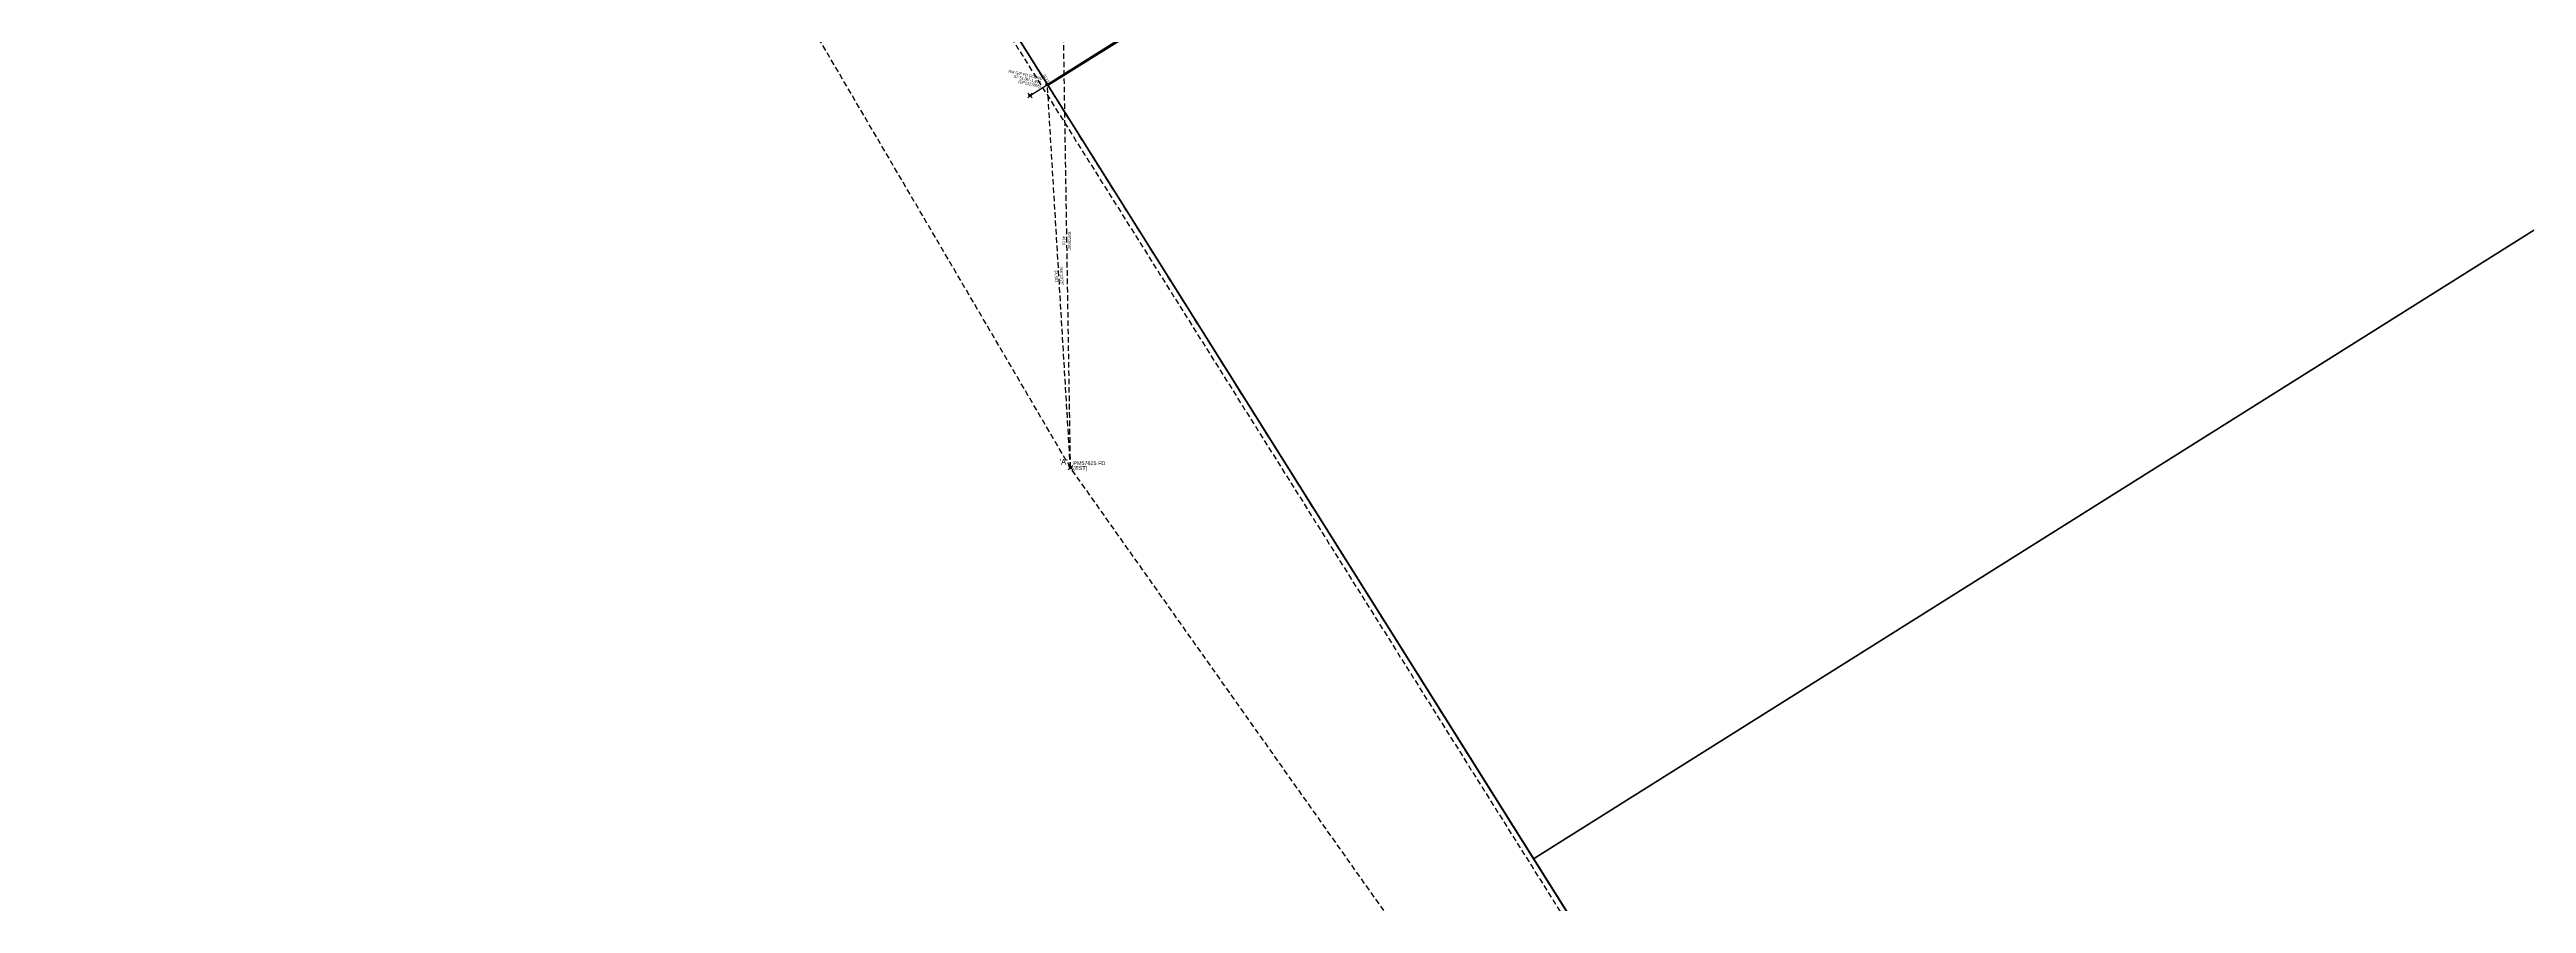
# Model space of a CAD drawing. Extents: x 304674 to 305870, y 6270446 to 6271401.
# Drawn here: x 304849 to 305071.8, y 6270742.9 to 6270819.7 of the extents above; entities that cross this region are included whole.
import ezdxf
from ezdxf.enums import TextEntityAlignment as Align

# ---------------------------------------------------------------- set-up
doc = ezdxf.new("R2010")
doc.units = 0
doc.header["$MEASUREMENT"] = 0
doc.header["$PDMODE"] = 35
doc.header["$PDSIZE"] = 0.2
doc.linetypes.add('EASEMENT', pattern=[1.5, 1, -0.5])
doc.linetypes.add('PM_CONNECTION', pattern=[1.5, 1, -0.5])
for name, color, linetype, lineweight in [('Adjoining Boundary', 7, 'Continuous', 25), ('Connection', 4, 'EASEMENT', 25), ('Drafting', 7, 'Continuous', 25), ('Occupation Fences', 8, 'FENCE', 25), ('PM Connection', 193, 'PM_CONNECTION', 25), ('Road', 1, 'Continuous', 50), ('Road Extent', 1, 'EASEMENT', 25)]:
    doc.layers.add(name, color=color, linetype=linetype, lineweight=lineweight)
doc.layers.add('CG Points', color=7, linetype='Continuous', lineweight=25, plot=False)
doc.layers.add('Lot Definitions', color=3, linetype='Continuous', lineweight=70, plot=False)
for name, color, linetype, plot in [('Datum Points', 7, 'Continuous', False), ('Monument', 6, 'Continuous', False), ('Occupations', 3, 'Continuous', False), ('PM', 7, 'Continuous', False), ('RM Connection', 2, 'Continuous', False)]:
    doc.layers.add(name, color=color, linetype=linetype, plot=plot)
doc.styles.get("Standard").update_dxf_attribs({"font": 'arial.ttf'})
doc.linetypes.add('FENCE', pattern='A,1,-0.25,["/",Standard,S=0.35,R=0,X=-0.15,Y=-0.15],-0.25,1', length=2.5)

# ---------------------------------------------------------------- blocks, each defined once
blk = doc.blocks.new('RM')
at = {"true_color": 0xffffff}
h = blk.add_hatch(color=7, dxfattribs=at)
h.dxf.hatch_style = 1
h.paths.add_polyline_path([(-0.5, 0, 1), (0.5, 0, 1)])
for radius in [0.5, 0.25]:
    blk.add_circle((0, 0), radius)
blk = doc.blocks.new('PM')
h = blk.add_hatch(color=256)
h.dxf.hatch_style = 1
h.paths.add_polyline_path([(0.03, 0.03), (-0.03, 0.03), (-0.03, -0.03), (0.03, -0.03)])
h.paths.add_polyline_path([(0.02, 0, -1), (-0.02, 0, -1)], flags=16)
at = {"true_color": 0xffffff}
h = blk.add_hatch(color=7, dxfattribs=at)
h.dxf.hatch_style = 1
h.paths.add_polyline_path([(-0.02, 0.01, 1), (0.02, -0.01, 1)])
for p, q in [((-0.03, 0.03), (0.03, 0.03)), ((-0.03, 0.03), (-0.03, -0.03)), ((0.03, 0.03), (0.03, -0.03)), ((-0.03, -0.03), (0.03, -0.03))]:
    blk.add_line(p, q)
blk.add_circle((0, 0), 0.0197)

msp = doc.modelspace()

# ---------------------------------------------------------------- linework, layer by layer
at = {"layer": 'Adjoining Boundary', "ltscale": 0.5}
msp.add_lwpolyline([(304679.77, 6271228.76), (304895.03, 6270886.14), (304938.75, 6270816.55), (305110.26, 6270543.57), (305127.45, 6270516.21)], dxfattribs=at)
for points in [[(304982.47, 6270746.97), (304938.75, 6270816.55), (305147.49, 6270947.7), (305191.21, 6270878.11)], [(305026.19, 6270677.38), (304982.47, 6270746.97), (305191.21, 6270878.11), (305234.92, 6270808.52)]]:
    msp.add_lwpolyline(points, close=True, dxfattribs=at)
at = {"layer": 'Connection', "ltscale": 0.5}
msp.add_line((305110.26, 6270543.57), (304938.75, 6270816.55), dxfattribs=at)
at = {"layer": 'Datum Points', "ltscale": 0.5}
msp.add_point((304940.83, 6270782.11), dxfattribs=at)
at = {"layer": 'Lot Definitions', "ltscale": 0.5}
msp.add_lwpolyline([(305147.49, 6270947.7), (304938.75, 6270816.55), (304931.84, 6270827.56), (304938.73, 6270825.99), (304956.34, 6270837.05), (304966.93, 6270843.7), (304975.4, 6270849.02), (304983.86, 6270854.34), (304992.33, 6270859.66), (305000.8, 6270864.98), (305011.38, 6270871.63), (305031.21, 6270884.09), (305053.27, 6270897.95), (305071.27, 6270909.26), (305081.85, 6270915.91), (305090.32, 6270921.23), (305098.79, 6270926.55), (305107.26, 6270931.87), (305115.72, 6270937.19), (305124.19, 6270942.51), (305132.66, 6270947.83), (305138.09, 6270951.24, -0.014078), (305143.33, 6270954.33)], format="xyb", close=True, dxfattribs=at)
at = {"layer": 'Monument', "ltscale": 0.5}
msp.add_point((304937.19, 6270815.57), dxfattribs=at)
at = {"layer": 'Occupation Fences', "ltscale": 0.5}
msp.add_lwpolyline([(305148.79, 6270928.94), (305124.63, 6270932.21), (304938.81, 6270816.46)], dxfattribs=at)
at = {"layer": 'Occupations', "ltscale": 0.5}
msp.add_line((304938.81, 6270816.46), (304938.75, 6270816.55), dxfattribs=at)
at = {"layer": 'PM', "ltscale": 0.5}
msp.add_point((304940.83, 6270782.11), dxfattribs=at)
at = {"layer": 'PM Connection', "ltscale": 0.5}
for p, q in [((304940.83, 6270782.11), (304674.49, 6271236.05)), ((304674.49, 6271236.05), (305109.85, 6270543.36)), ((304940.83, 6270782.11), (304940.18, 6270822.92)), ((304940.83, 6270782.11), (304938.75, 6270816.55)), ((305109.85, 6270543.36), (304940.83, 6270782.11))]:
    msp.add_line(p, q, dxfattribs=at)
at = {"layer": 'PM Connection', "color": 94, "ltscale": 0.5}
for p, q in [((304940.83, 6270782.11), (304674.49, 6271236.05)), ((305109.85, 6270543.36), (304940.83, 6270782.11))]:
    msp.add_line(p, q, dxfattribs=at)
at = {"layer": 'RM Connection', "ltscale": 0.5}
msp.add_line((304937.19, 6270815.57), (304938.75, 6270816.55), dxfattribs=at)
at = {"layer": 'Road', "ltscale": 0.5}
msp.add_line((305147.49, 6270947.7), (304938.75, 6270816.55), dxfattribs=at)
at = {"layer": 'Road Extent', "ltscale": 0.5}
msp.add_line((304938.75, 6270816.55), (304931.84, 6270827.56), dxfattribs=at)

# ---------------------------------------------------------------- block references
at = {"layer": 'Drafting', "ltscale": 0.5, "xscale": 0.25, "yscale": 0.25, "zscale": 0.25}
for name, p in [('RM', (304938.75, 6270816.55)), ('PM', (304940.83, 6270782.11))]:
    msp.add_blockref(name, p, dxfattribs=at)

# ---------------------------------------------------------------- texts
at = {"layer": 'CG Points', "ltscale": 0.5}
for s, p in [('17bp', (304938.75, 6270816.55, 304938.75)), ('416sp', (304938.81, 6270816.46, 304938.81)), ('391re', (304937.19, 6270815.57, 304937.19)), ('363ce', (304940.83, 6270782.11, 304940.83)), ('169be', (304982.47, 6270746.97, 304982.47))]:
    msp.add_text(s, height=0.0625, dxfattribs=at).set_placement(p, align=Align.BOTTOM_LEFT)
at = {"layer": 'Drafting', "ltscale": 0.5}
for s, p in [('RM GIP FD FOUND', (304938.35, 6270817.19)), ('57°51\'36"-1.844 ', (304938.28, 6270816.84)), ('(DP1227865)', (304938.2, 6270816.5))]:
    msp.add_text(s, height=0.25, rotation=347.14, dxfattribs=at).set_placement(p, align=Align.TOP_RIGHT)
msp.add_text('(0.11)', height=0.25, rotation=302.14, dxfattribs=at).set_placement((304938.75, 6270816.55), align=Align.BOTTOM_RIGHT)
for s, rotation, p in [('40.81', 270.9006, (304940.25, 6270802.51)), ('359°05\'58"', 270.9006, (304940.75, 6270802.52)), ('34.503', 273.4431, (304939.54, 6270799.32)), ('356°33\'25"', 273.4431, (304940.04, 6270799.35))]:
    msp.add_text(s, height=0.25, rotation=rotation, dxfattribs=at).set_placement(p, align=Align.MIDDLE_CENTER)
msp.add_text("'A'", height=0.5, dxfattribs=at).set_placement((304940.58, 6270782.24), align=Align.BOTTOM_RIGHT)
for s, p in [('(EST)', (304941.08, 6270781.8)), ('PM57625 FD', (304941.08, 6270782.24))]:
    msp.add_text(s, height=0.35, dxfattribs=at).set_placement(p, align=Align.BOTTOM_LEFT)

doc.saveas('drawing.dxf')
